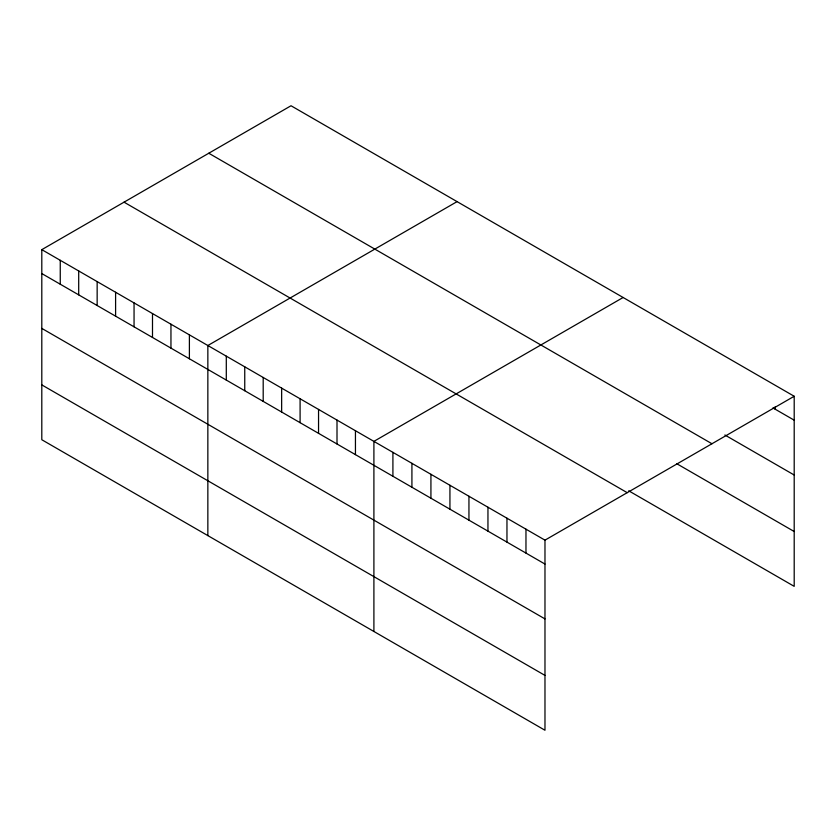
<?xml version="1.0" encoding="UTF-8"?>
<svg xmlns="http://www.w3.org/2000/svg" width="836" height="836" viewBox="0 0 836 836"><rect width="100%" height="100%" fill="white"/><g stroke="black" fill="none" stroke-linecap="round" stroke-linejoin="round"><path stroke-width="1.25" d="M41.8 249.65L544.978 540.15L544.978 730.246L41.8 439.736L41.8 249.65L291.022 105.754L794.2 396.264L794.2 586.35L628.714 490.805M457.073 201.622L207.85 345.519L207.85 535.604M623.123 297.491L373.901 441.377L373.901 631.473M544.978 540.15L794.2 396.264M772.955 407.916L794.2 420.174M724.875 434.992L794.2 475.015M208.781 153.239L711.958 443.749M676.794 463.729L794.2 531.518M124.041 202.166L627.219 492.676M41.8 273.56L544.978 564.06M41.8 328.391L544.978 618.901M41.8 384.894L544.978 675.404M775.191 406.683L775.191 409.201M525.969 529.178L525.969 553.087M506.961 518.205L506.961 542.115M487.952 507.233L487.952 531.142M468.944 496.25L468.944 520.17M449.935 485.277L449.935 509.187M430.927 474.305L430.927 498.214M411.918 463.332L411.918 487.242M392.91 452.36L392.91 476.269M355.446 430.728L355.446 454.638M337.002 420.08L337.002 443.989M318.547 409.421L318.547 433.341M300.093 398.772L300.093 422.682M281.648 388.123L281.648 412.033M263.194 377.464L263.194 401.385M244.749 366.816L244.749 390.725M226.295 356.167L226.295 380.077M189.396 334.86L189.396 358.769M170.952 324.211L170.952 348.121M152.497 313.563L152.497 337.472M134.053 302.904L134.053 326.813M115.598 292.255L115.598 316.165M97.154 281.607L97.154 305.516M78.699 270.948L78.699 294.857M60.255 260.299L60.255 284.209"/></g></svg>
